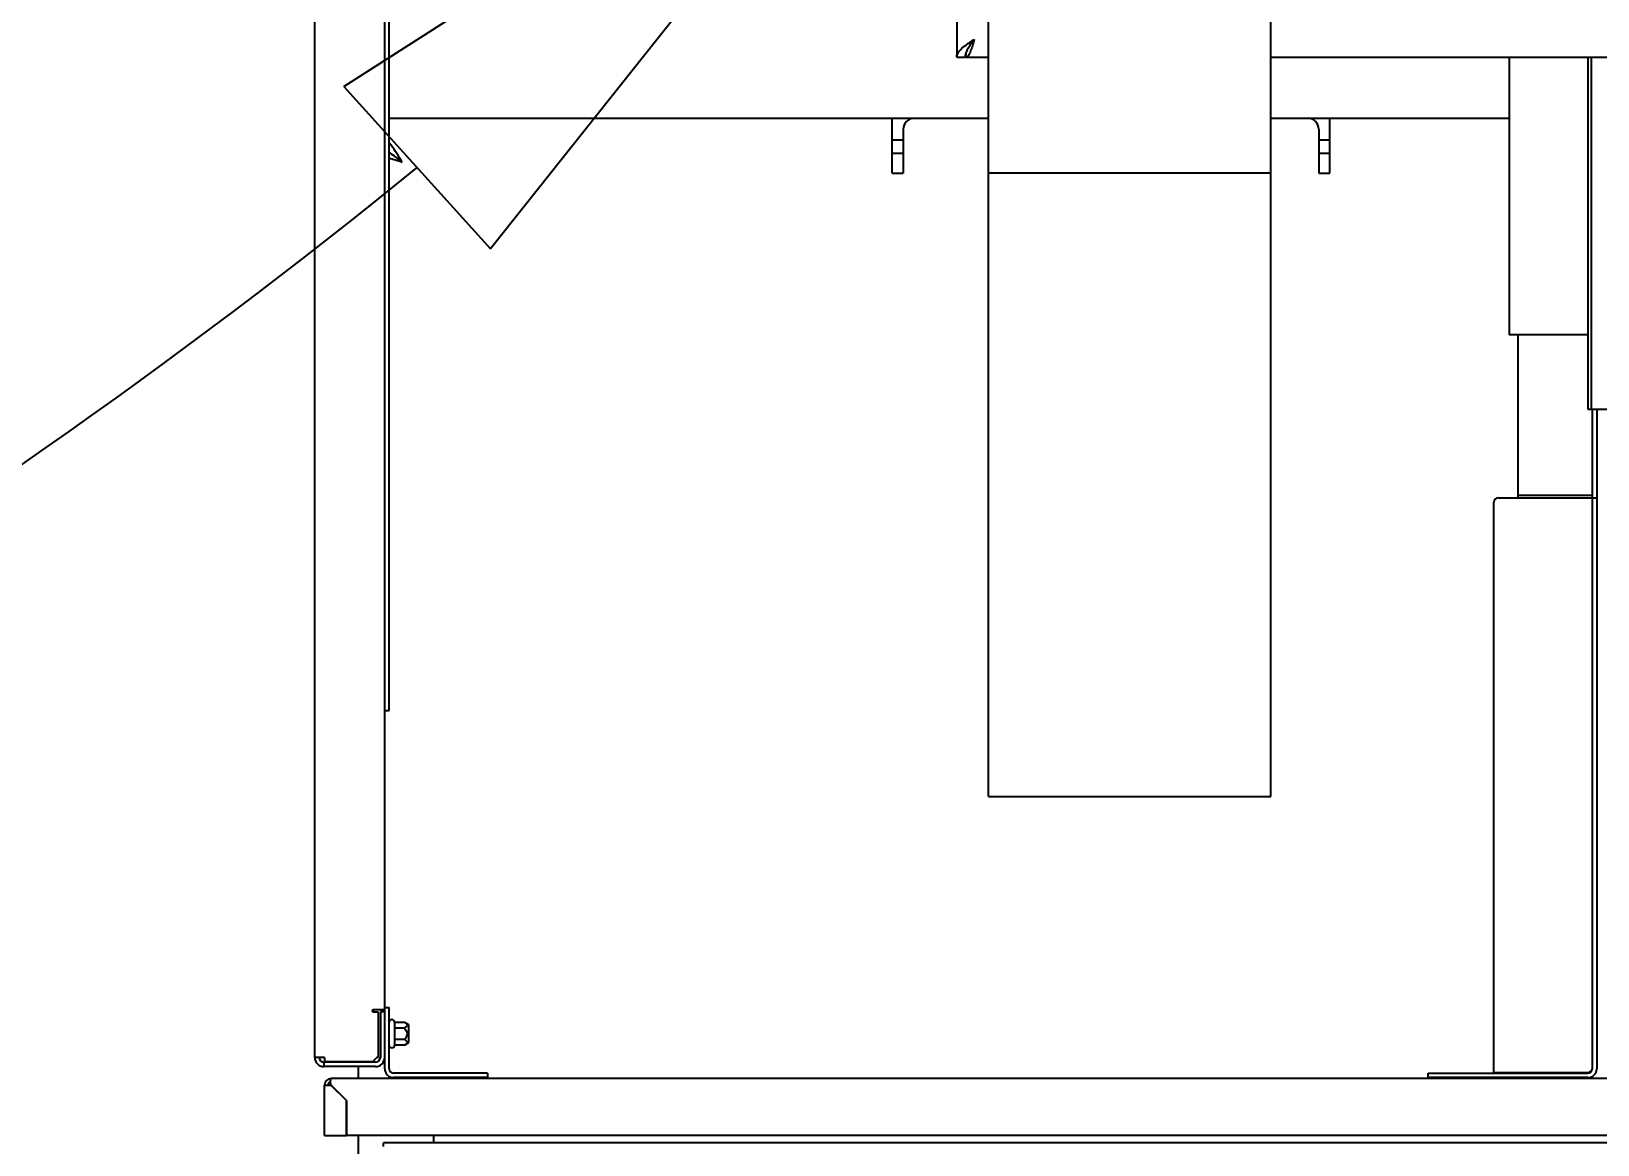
# Model space of a CAD drawing. Header units: inches. Extents: x -347369 to -260369, y 119522 to 149869.
# Drawn here: x -283562 to -282846, y 136284 to 136793 of the extents above; entities that cross this region are included whole.
import ezdxf

# ---------------------------------------------------------------- set-up
doc = ezdxf.new("R2010")
doc.units = ezdxf.units.IN
doc.header["$LTSCALE"] = 300
doc.layers.add('MACCHINA', color=40, linetype='Continuous')
doc.layers.add('QUOTE', color=7, linetype='Continuous')
doc.styles.get("Standard").update_dxf_attribs({"font": 'romans.shx'})
doc.dimstyles.new('sc1a100', dxfattribs={"dimscale": 100, "dimtxt": 3, "dimasz": 3, "dimexe": 0, "dimexo": 0, "dimgap": 1, "dimtad": 1, "dimzin": 12, "dimdsep": 46, "dimtxsty": 'Standard', "dimblk": 'CLOSEDBLANK', "dimcen": 1, "dimclrd": 253, "dimclre": 253, "dimclrt": 2, "dimadec": 0, "dimazin": 3, "dimtfac": 1, "dimtmove": 0, "dimatfit": 1, "dimldrblk": 'CLOSEDBLANK', "dimfxl": 1, "dimtolj": 1, "dimtzin": 0, "dimarcsym": 0})

# ---------------------------------------------------------------- blocks, each defined once
blk = doc.blocks.new('_ClosedBlank')
at = {"color": 0, "linetype": 'ByBlock', "lineweight": -2}
for p, q in [((-1, 0.1667), (0, 0)), ((-1, 0.1667), (-1, -0.1667)), ((0, 0), (-1, -0.1667))]:
    blk.add_line(p, q, dxfattribs=at)
blk = doc.blocks.new('*D37')
at = {"layer": 'Defpoints', "color": 0, "transparency": 16777216}
for p in [(-285230.17, 140399.66), (-286220.12, 139989.61), (-283462.4, 137231.89), (-285230.17, 136499.66), (-284473.38, 136175.3)]:
    blk.add_point(p, dxfattribs=at)
at = {"layer": 'QUOTE', "color": 253, "lineweight": -2, "transparency": 16777216}
for p, q in [((-283462.4, 137231.89), (-283162.59, 136932.08)), ((-285230.17, 136499.66), (-285230.17, 136075.67))]:
    blk.add_line(p, q, dxfattribs=at)
blk.add_arc((-285230.17, 138999.66), 2923.99, 275.8811, 309.1189, dxfattribs=at)
at = {"layer": 'QUOTE', "color": 253, "lineweight": -2, "transparency": 16777216, "xscale": 300, "yscale": 300, "zscale": 300}
for p, rotation in [((-283162.59, 136932.08), 42.0594481817856), ((-285230.17, 136075.67), 182.9405518182139)]:
    blk.add_blockref('_ClosedBlank', p, dxfattribs=dict(at, rotation=rotation))
at = {"layer": 'QUOTE', "color": 2, "transparency": 16777216, "insert": (-284206.88, 136529.21), "char_height": 300, "attachment_point": 5, "rotation": 22.5}
blk.add_mtext('\\A1;45°', dxfattribs=at)
blk = doc.blocks.new('A$C27be3406')
at = {"layer": 'MACCHINA'}
for p, q in [((-1102, -2675.3), (-1102, -1995.5)), ((-1070, -2680.5), (-1070, -1995.5)), ((-1068, -2516.75), (-1068, -1995.5)), ((-808.5, -2013), (-808.5, -2218)), ((-794, -2555.97), (-794, -2124)), ((-665, -2555.97), (-665, -2124)), ((-808.5, -2218), (-804.5, -2218)), ((-804.2, -2218), (-804.2, -2216.03)), ((-804.2, -2218), (-794, -2218)), ((-665, -2218), (-476.8, -2218)), ((-556, -2218), (-556, -2345)), ((-520, -2218), (-520, -2379)), ((-518.6, -2218), (-518.6, -2379)), ((-1068, -2246), (-794, -2246)), ((-838, -2271), (-838, -2246)), ((-665, -2246), (-556, -2246)), ((-638, -2271), (-638, -2246)), ((-833, -2251), (-833, -2271)), ((-643, -2251), (-643, -2271)), ((-1067.9, -2262), (-1067.25, -2262)), ((-833, -2256), (-838, -2256)), ((-838, -2262), (-833, -2262)), ((-638, -2256), (-643, -2256)), ((-643, -2262), (-638, -2262)), ((-838, -2271), (-833, -2271)), ((-794, -2270.98), (-665, -2270.98)), ((-643, -2271), (-638, -2271)), ((-520, -2345), (-556, -2345)), ((-552, -2345), (-552, -2419.5)), ((-520, -2379), (-488, -2379)), ((-518, -2379), (-518, -2680.5)), ((-516, -2379), (-516, -2680.5)), ((-561, -2419.5), (-516, -2419.5)), ((-518, -2418.5), (-552, -2418.5)), ((-563, -2682.4), (-563, -2421.5)), ((-1070, -2516.75), (-1068, -2516.75)), ((-794, -2555.97), (-665, -2555.97)), ((-1070, -2653.5), (-1075.2, -2653.5)), ((-1075.2, -2654.5), (-1073, -2654.5)), ((-1075, -2654.5), (-1075, -2653.5)), ((-1073, -2654.5), (-1073, -2675.3)), ((-1072, -2654.5), (-1072, -2675.3)), ((-1070, -2654.5), (-1072, -2654.5)), ((-1070, -2652.5), (-1068, -2652.5)), ((-1068, -2680.5), (-1068, -2652.5)), ((-1065.5, -2659.3), (-1065.5, -2669.7)), ((-1061, -2659.3), (-1065.5, -2659.3)), ((-1061, -2661.9), (-1065.5, -2661.9)), ((-1059, -2660.46), (-1061, -2659.3)), ((-1059, -2668.54), (-1059, -2660.46)), ((-1061, -2667.1), (-1065.5, -2667.1)), ((-1061, -2669.7), (-1065.5, -2669.7)), ((-1061, -2669.7), (-1059, -2668.54)), ((-1097.5, -2675.3), (-1102, -2675.3)), ((-1097.8, -2677.5), (-1097.8, -2679.5)), ((-1074.2, -2677.5), (-1097.8, -2677.5)), ((-1097.5, -2675.3), (-1097.5, -2677.2)), ((-1097.5, -2677.2), (-1075.5, -2677.2)), ((-1082, -2677.5), (-1082, -2677.2)), ((-1075.5, -2677.2), (-1073, -2674.7)), ((-1073, -2675.3), (-1073.6, -2675.3)), ((-1074.2, -2679.5), (-1097.8, -2679.5)), ((-1082, -2685.01), (-1082, -2679.5)), ((-1023, -2682.5), (-1066, -2682.5)), ((-1023, -2684.5), (-1066, -2684.5)), ((-1027.3, -2684.51), (-1037.7, -2684.51)), ((-1037.7, -2685.01), (-1037.7, -2684.51)), ((-1035.1, -2685.01), (-1035.1, -2684.51)), ((-1029.9, -2685.01), (-1029.9, -2684.51)), ((-1027.3, -2685.01), (-1027.3, -2684.51)), ((-1023, -2682.5), (-1023, -2684.5)), ((-593, -2684.5), (-593, -2682.5)), ((-593, -2682.5), (-520, -2682.5)), ((-520, -2684.5), (-593, -2684.5)), ((-571.8, -2684.51), (-582.2, -2684.51)), ((-582.2, -2685.01), (-582.2, -2684.51)), ((-579.6, -2685.01), (-579.6, -2684.51)), ((-574.4, -2685.01), (-574.4, -2684.51)), ((-571.8, -2685.01), (-571.8, -2684.51)), ((-520, -2682.4), (-563, -2682.4)), ((-520, -2682.4), (-518.74, -2682.01)), ((-1097.5, -2711.01), (-1097.5, -2688.01)), ((-1094.5, -2688.08), (-1097.5, -2688.08)), ((-1096, -2688.01), (-1096, -2688.08)), ((-102.5, -2685.01), (-1094.5, -2685.01)), ((-1087.5, -2695.08), (-1094.5, -2688.08)), ((-1087.43, -2695.01), (-1094.43, -2688.01)), ((-1087.5, -2695.08), (-1087.5, -2711.01)), ((-1087.43, -2711.01), (-1087.43, -2695.01)), ((-1097.5, -2711.01), (-1087.5, -2711.01)), ((-109.57, -2711.01), (-1087.43, -2711.01)), ((-1082, -2724.24), (-1082, -2711.01)), ((-1047.5, -2714.4), (-1047.5, -2711.01)), ((-1070.5, -2716), (-1070.5, -2714.4)), ((876.5, -2714.4), (-1070.5, -2714.4))]:
    blk.add_line(p, q, dxfattribs=at)
for centre, radius, start, end in [((-828, -2251), 5, 90, 180), ((-648, -2251), 5, 0, 90), ((-561, -2421.5), 2, 90, 180), ((-1075.2, -2654), 0.5, 90, 270), ((-1066.75, -2659.3), 1.25, 0, 180), ((-1066.75, -2669.7), 1.25, 180, 0), ((-1097.8, -2675.3), 4.2, 180, 270), ((-1097.8, -2675.3), 2.2, 180, 270), ((-1074.2, -2675.3), 2.2, 270, 0), ((-1074.2, -2675.3), 4.2, 270, 0), ((-1066, -2680.5), 4, 180, 270), ((-1066, -2680.5), 2, 180, 270), ((-520, -2680.5), 2, 270, 0), ((-520, -2680.5), 4, 270, 0), ((-1094.5, -2688.01), 3, 90, 180), ((-1094.5, -2688.01), 1.5, 106.25532, 180)]:
    blk.add_arc(centre, radius, start, end, dxfattribs=at)
for points in [[(-808.5, -2218), (-808.38, -2217.33), (-808.14, -2216), (-806.29, -2214), (-803.64, -2212), (-801.55, -2210.67), (-800.5, -2210)], [(-804.5, -2218), (-804.44, -2217.33), (-804.32, -2216), (-803.39, -2214), (-802.07, -2212), (-801.02, -2210.67), (-800.5, -2210)]]:
    blk.add_open_spline(points, degree=3, dxfattribs=at)
for points, knots in [([(-800.5, -2210), (-800.78, -2210.94), (-801.33, -2212.81), (-802.16, -2215.29), (-802.99, -2217.1), (-803.67, -2217.91), (-804.07, -2217.98), (-804.2, -2218)], [0, 0, 0, 0, 0.2238342, 0.4477012, 0.6715683, 0.8954351, 1, 1, 1, 1]), ([(-1062, -2266), (-1062.83, -2264.7), (-1064.5, -2262.09), (-1066.5, -2259.01), (-1067.67, -2257.42), (-1068, -2256.96)], [0, 0, 0, 0, 0.416666, 0.833333, 1, 1, 1, 1]), ([(-1062, -2266), (-1062.83, -2265.35), (-1064.5, -2264.04), (-1066.5, -2262.51), (-1067.67, -2261.71), (-1068, -2261.48)], [0, 0, 0, 0, 0.416666, 0.833333, 1, 1, 1, 1]), ([(-1068, -2264.08), (-1067.04, -2264.39), (-1065.08, -2265.03), (-1063.04, -2265.67), (-1062, -2266)], [0, 0, 0, 0, 0.490548, 1, 1, 1, 1]), ([(-1061, -2659.3), (-1060.64, -2659.53), (-1060.07, -2659.89), (-1059.74, -2660.5), (-1059.86, -2661.03), (-1060.35, -2661.5), (-1060.81, -2661.78), (-1061, -2661.9)], [0, 0, 0, 0, 0.29957, 0.463941, 0.629185, 0.843228, 1, 1, 1, 1]), ([(-1061, -2661.9), (-1060.77, -2662.19), (-1060.3, -2662.77), (-1059.84, -2663.74), (-1059.75, -2664.73), (-1060.05, -2665.83), (-1060.56, -2666.58), (-1060.95, -2667.04), (-1061, -2667.1)], [0, 0, 0, 0, 0.1890246, 0.3842606, 0.5389846, 0.6935557, 0.9580875, 1, 1, 1, 1]), ([(-1061, -2667.1), (-1060.64, -2667.33), (-1060.07, -2667.69), (-1059.74, -2668.29), (-1059.86, -2668.83), (-1060.35, -2669.3), (-1060.81, -2669.58), (-1061, -2669.7)], [0, 0, 0, 0, 0.29957, 0.463941, 0.629185, 0.843228, 1, 1, 1, 1]), ([(-520, -2682.4), (-519.71, -2682.22), (-519.15, -2681.89), (-518.48, -2681.39), (-518.07, -2680.94), (-518.02, -2680.64), (-518, -2680.5)], [0, 0, 0, 0, 0.278546, 0.529923, 0.781231, 1, 1, 1, 1]), ([(-1094.5, -2685.01), (-1094.5, -2685.01), (-1094.5, -2685.01), (-1094.51, -2685.02), (-1094.56, -2685.08), (-1094.71, -2685.35), (-1094.89, -2685.92), (-1094.95, -2686.63), (-1094.86, -2687.27), (-1094.68, -2687.73), (-1094.5, -2687.93), (-1094.43, -2688.01)], [0, 0, 0, 0, 0.0058316, 0.0291649, 0.1228593, 0.3117176, 0.5211614, 0.6983883, 0.8326999, 0.9372964, 1, 1, 1, 1])]:
    blk.add_open_spline(points, degree=3, knots=knots, dxfattribs=at)

msp = doc.modelspace()

# ---------------------------------------------------------------- block references
at = {"layer": 'QUOTE'}
msp.add_blockref('A$C27be3406', (-282330.166, 138999.656), dxfattribs=at)

# ---------------------------------------------------------------- dimensions: what is measured, and where the dimension line sits
dim = msp.add_angular_dim_2l(base=(-284473.382, 136175.299), line1=((-285230.166, 136499.656), (-285230.166, 140399.656)), line2=((-283462.399, 137231.889), (-286220.116, 139989.605)), dimstyle='sc1a100', dxfattribs=at)
dim.commit()
dim.dimension.update_dxf_attribs({"geometry": '*D37', "text_midpoint": (-284206.875, 136529.212)})

doc.saveas('drawing.dxf')
